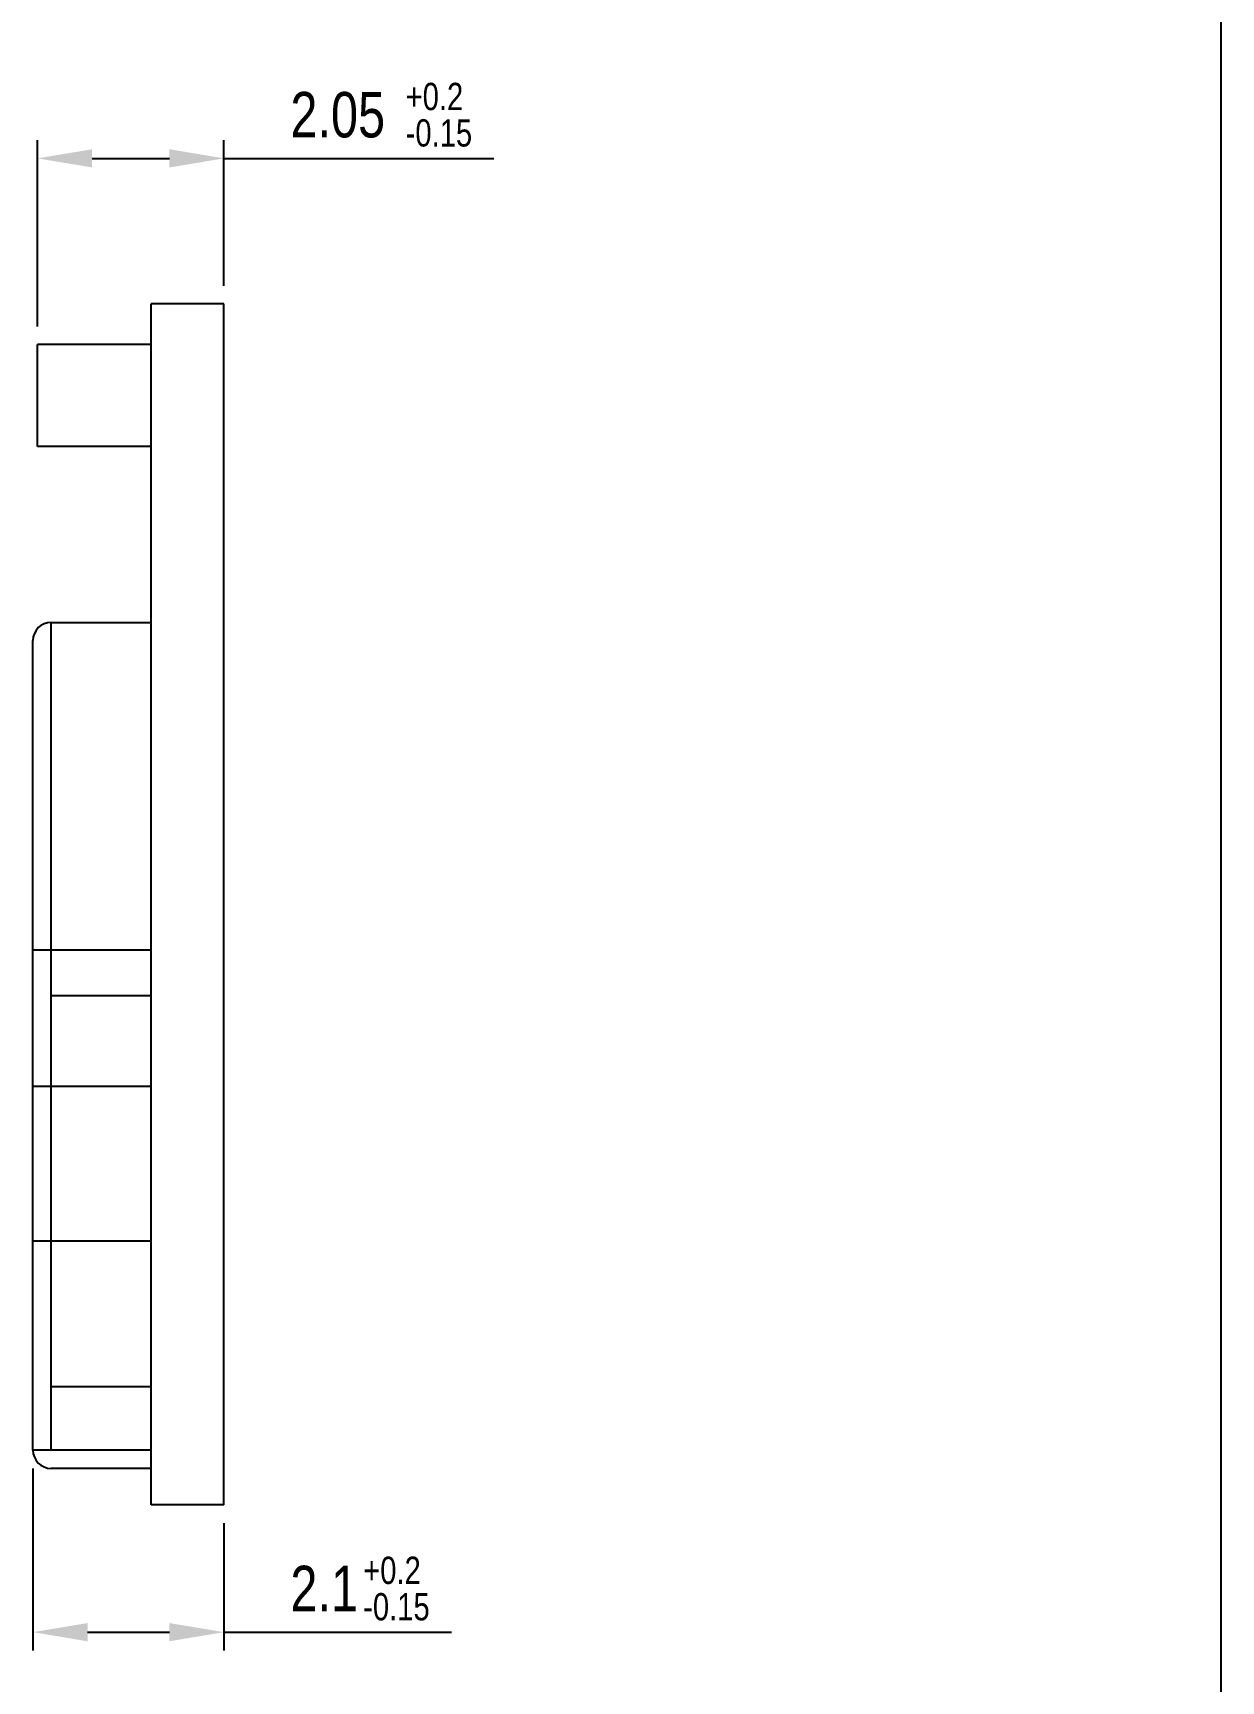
# Model space of a CAD drawing. Extents: x 0 to 189, y 4 to 276.
# Drawn here: x 123.2 to 188.5, y 81.6 to 172.2 of the extents above; entities that cross this region are included whole.
import ezdxf

# ---------------------------------------------------------------- set-up
doc = ezdxf.new("R2010")
doc.units = 0
doc.header["$LTSCALE"] = 19.36
doc.header["$PDMODE"] = 3
doc.header["$PDSIZE"] = 8
doc.layers.get('0').update_dxf_attribs({"linetype": 'CONTINUOUS'})
doc.layers.get('DEFPOINTS').update_dxf_attribs({"linetype": 'CONTINUOUS'})
doc.styles.get("Standard").update_dxf_attribs({"font": 'txt', "width": 0.8})
doc.dimstyles.get("Standard").update_dxf_attribs({"dimtxt": 3, "dimasz": 3, "dimexe": 2.5, "dimexo": 0.5, "dimtad": 1, "dimblk": '_FILLED', "dimblk1": '_FILLED', "dimblk2": '_FILLED', "dimcen": 0.09, "dimazin": 3, "dimtp": 0.01, "dimtm": 0.01, "dimtfac": 1, "dimtofl": 0, "dimtmove": 0, "dimatfit": 3})

# ---------------------------------------------------------------- blocks, each defined once
blk = doc.blocks.new('_FILLED')
at = {"color": 0, "linetype": 'BYBLOCK'}
blk.add_solid([(0, 0), (-1, 0.167), (-1, -0.167)], dxfattribs=at)
blk = doc.blocks.new('*U49')
at = {"color": 0, "width": 0.8}
for s, height, p in [('2.1', 2.5, (137.39, 85.479)), ('+0.2', 1.5, (141.39, 86.979)), ('-0.15', 1.5, (141.39, 84.979))]:
    blk.add_text(s, height=height, dxfattribs=at).set_placement(p)
blk = doc.blocks.new('*D22')
at = {"color": 0}
for p, q in [((123.24, 93.329), (123.24, 83.329)), ((133.74, 90.329), (133.74, 83.329)), ((126.24, 84.329), (130.74, 84.329)), ((133.74, 84.329), (146.24, 84.329))]:
    blk.add_line(p, q, dxfattribs=at)
at = {"layer": 'DEFPOINTS', "color": 0}
for p in [(123.24, 94.329), (133.74, 91.329), (123.24, 84.329)]:
    blk.add_point(p, dxfattribs=at)
blk.add_blockref('*U49', (0, 0))
at = {"color": 0, "xscale": 3, "yscale": 3, "zscale": 3, "rotation": 180}
blk.add_blockref('_FILLED', (123.24, 84.329), dxfattribs=at)
at = {"color": 0, "xscale": 3, "yscale": 3, "zscale": 3}
blk.add_blockref('_FILLED', (133.74, 84.329), dxfattribs=at)
blk = doc.blocks.new('*U50')
at = {"color": 0, "width": 0.8}
for s, height, p in [('+0.2', 1.5, (143.724, 167.979)), ('2.05', 2.5, (137.39, 166.479)), ('-0.15', 1.5, (143.724, 165.979))]:
    blk.add_text(s, height=height, dxfattribs=at).set_placement(p)
blk = doc.blocks.new('*D23')
at = {"color": 0}
for p, q in [((123.49, 156.092), (123.49, 166.329)), ((133.74, 158.329), (133.74, 166.329)), ((126.49, 165.329), (130.74, 165.329)), ((133.74, 165.329), (148.574, 165.329))]:
    blk.add_line(p, q, dxfattribs=at)
at = {"layer": 'DEFPOINTS', "color": 0}
for p in [(133.74, 165.329), (133.74, 157.329), (123.49, 155.092)]:
    blk.add_point(p, dxfattribs=at)
blk.add_blockref('*U50', (0, 0))
at = {"color": 0, "xscale": 3, "yscale": 3, "zscale": 3, "rotation": 180}
blk.add_blockref('_FILLED', (123.49, 165.329), dxfattribs=at)
at = {"color": 0, "xscale": 3, "yscale": 3, "zscale": 3}
blk.add_blockref('_FILLED', (133.74, 165.329), dxfattribs=at)

msp = doc.modelspace()

# ---------------------------------------------------------------- linework, layer by layer
at = {"color": 7, "linetype": 'CONTINUOUS'}
for p, q in [((188.542, 3.653), (188.542, 275.551)), ((129.74, 91.329), (129.74, 157.329)), ((133.74, 157.329), (129.74, 157.329)), ((133.74, 91.329), (133.74, 157.329)), ((123.49, 149.492), (123.49, 155.092)), ((129.74, 155.092), (123.49, 155.092)), ((129.74, 149.492), (123.49, 149.492)), ((124.24, 94.329), (124.24, 139.829)), ((124.24, 139.829), (129.74, 139.829)), ((123.24, 94.329), (123.24, 138.829)), ((123.24, 121.829), (129.74, 121.829)), ((124.24, 119.329), (129.74, 119.329)), ((123.24, 114.329), (129.74, 114.329)), ((123.24, 105.829), (129.74, 105.829)), ((124.24, 97.829), (129.74, 97.829)), ((129.74, 94.329), (123.24, 94.329)), ((129.74, 93.329), (124.24, 93.329)), ((133.74, 91.329), (129.74, 91.329))]:
    msp.add_line(p, q, dxfattribs=at)
for centre, start, end in [((124.24, 138.829), 90, 180), ((124.24, 94.329), 180, 270)]:
    msp.add_arc(centre, 1, start, end, dxfattribs=at)

# ---------------------------------------------------------------- dimensions: what is measured, and where the dimension line sits
dim = msp.add_linear_dim(base=(133.74, 165.329), p1=(123.49, 155.092), p2=(133.74, 157.329), dimstyle='Standard')
dim.commit()
dim.dimension.update_dxf_attribs({"geometry": '*D23', "text_midpoint": (142.657, 167.729)})
dim = msp.add_linear_dim(base=(123.24, 84.329), p1=(133.74, 91.329), p2=(123.24, 94.329), dimstyle='Standard')
dim.commit()
dim.dimension.update_dxf_attribs({"geometry": '*D22', "text_midpoint": (141.49, 84.329), "dimtype": 128})

doc.saveas('drawing.dxf')
